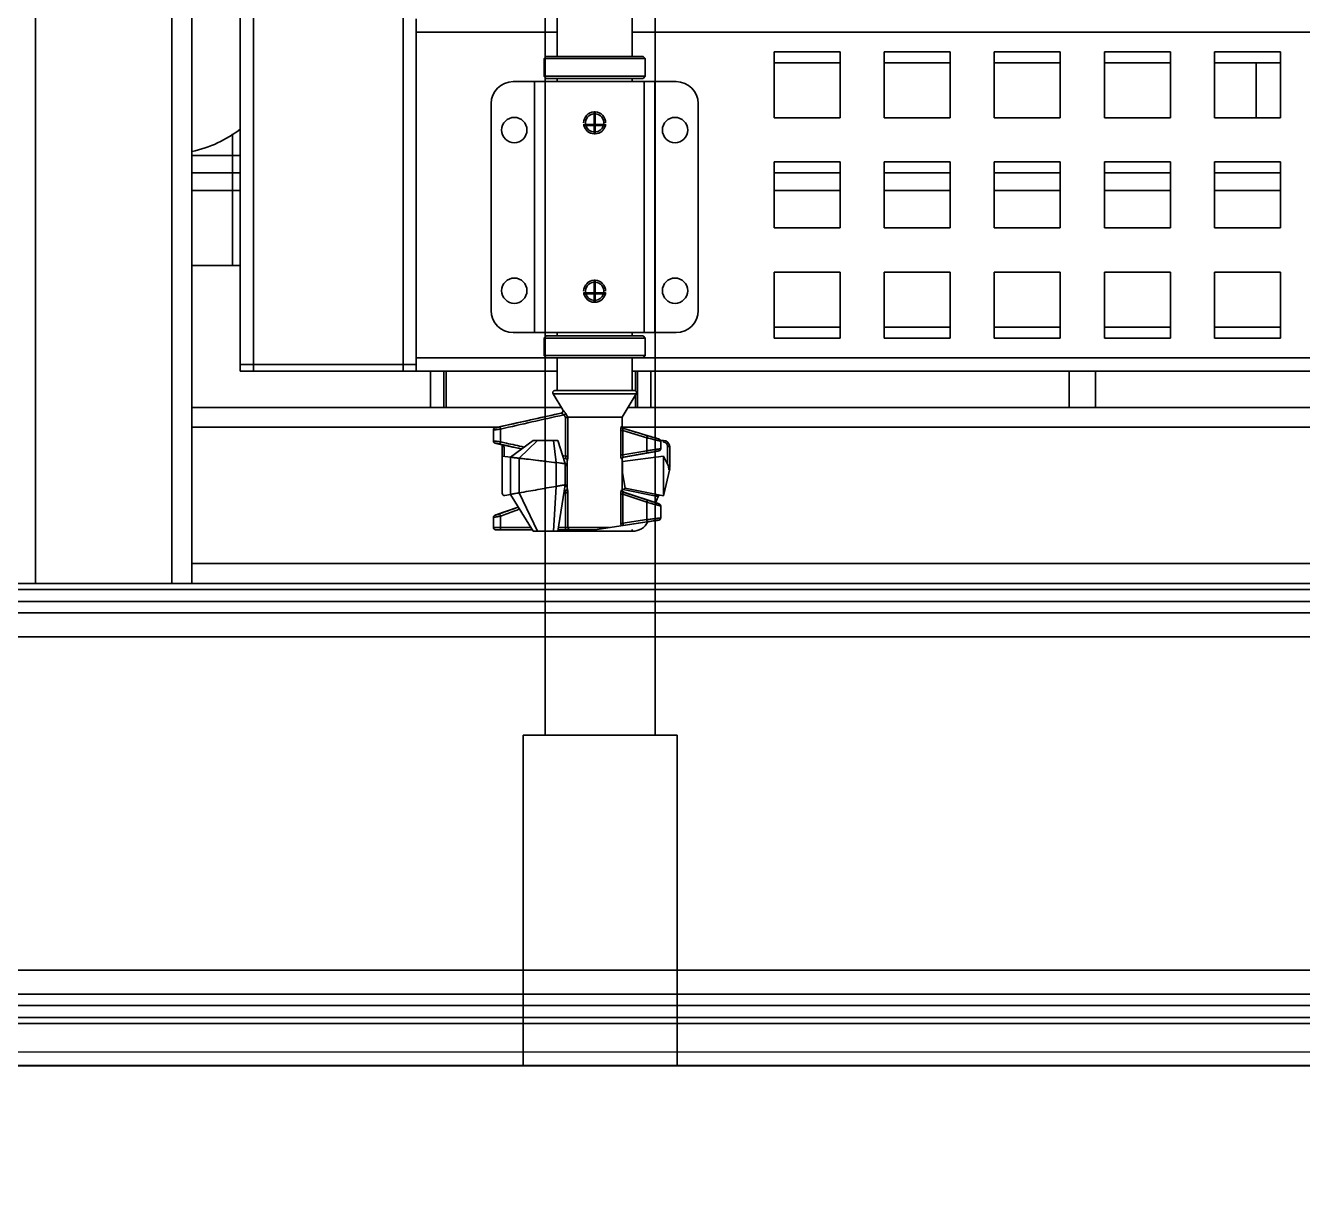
# Model space of a CAD drawing. Header units: millimetres. Extents: x 32496 to 166256, y 3504 to 23939.
# Drawn here: x 69479 to 70059, y 12027 to 12554 of the extents above; entities that cross this region are included whole.
import ezdxf

# ---------------------------------------------------------------- set-up
doc = ezdxf.new("R2010")
doc.units = ezdxf.units.MM
doc.layers.get('0').update_dxf_attribs({"lineweight": 35})
doc.layers.add('02___PRT_ALL_AXES', color=90, linetype='Continuous')

# ---------------------------------------------------------------- blocks, each defined once
blk = doc.blocks.new('DRGTJHYTHRTTR')
at = {"color": 7, "linetype": 'Continuous'}
for p, q in [((51794.04, -50735.69), (51794.04, -50335.69)), ((51844.04, -50735.69), (51844.04, -50335.69)), ((51784.04, -50885.69), (51784.04, -50735.69)), ((51784.04, -50735.69), (51854.04, -50735.69)), ((51854.04, -50885.69), (51854.04, -50735.69))]:
    blk.add_line(p, q, dxfattribs=at)
at = {"layer": '02___PRT_ALL_AXES', "color": 7, "linetype": 'Continuous'}
blk.add_line((60556.04, -50885.69), (45964.04, -50885.69), dxfattribs=at)
blk = doc.blocks.new('8-1250')
at = {"linetype": 'Continuous'}
for p, q in [((-3562.63, -32152.29), (-3562.63, -34671.29)), ((-3500.63, -32152.29), (-3500.63, -34671.29)), ((-3491.63, -32232.29), (-3491.63, -34591.29)), ((-3469.63, -32251.79), (-3469.63, -34571.79)), ((-3463.63, -34571.79), (-3463.63, -32251.79)), ((-3395.63, -32251.79), (-3395.63, -34571.79)), ((-3325.63, -33362.79), (-3325.63, -34431.79)), ((-3291.63, -33446.27), (-3291.63, -34431.79)), ((-3389.63, -34574.79), (-3389.63, -34414.79)), ((-3389.63, -34420.79), (-3325.63, -34420.79)), ((-3291.63, -34420.79), (-2665.63, -34420.79)), ((-3331.63, -34432.79), (-3330.63, -34431.79)), ((-3331.63, -34440.79), (-3331.63, -34432.79)), ((-3331.63, -34432.79), (-3285.63, -34432.79)), ((-3330.63, -34431.79), (-3286.63, -34431.79)), ((-3285.63, -34432.79), (-3286.63, -34431.79)), ((-3285.63, -34440.79), (-3285.63, -34432.79)), ((-3227.13, -34459.79), (-3227.13, -34429.79)), ((-3227.13, -34429.79), (-3197.13, -34429.79)), ((-3197.13, -34429.79), (-3197.13, -34459.79)), ((-3177.13, -34459.79), (-3177.13, -34429.79)), ((-3177.13, -34429.79), (-3147.13, -34429.79)), ((-3147.13, -34429.79), (-3147.13, -34459.79)), ((-3127.13, -34459.79), (-3127.13, -34429.79)), ((-3127.13, -34429.79), (-3097.13, -34429.79)), ((-3097.13, -34429.79), (-3097.13, -34459.79)), ((-3077.13, -34459.79), (-3077.13, -34429.79)), ((-3077.13, -34429.79), (-3047.13, -34429.79)), ((-3047.13, -34429.79), (-3047.13, -34459.79)), ((-3027.13, -34459.79), (-3027.13, -34429.79)), ((-3027.13, -34429.79), (-2997.13, -34429.79)), ((-2997.13, -34429.79), (-2997.13, -34459.79)), ((-3197.13, -34434.79), (-3227.13, -34434.79)), ((-3147.13, -34434.79), (-3177.13, -34434.79)), ((-3097.13, -34434.79), (-3127.13, -34434.79)), ((-3047.13, -34434.79), (-3077.13, -34434.79)), ((-2997.13, -34434.79), (-3027.13, -34434.79)), ((-3008.13, -34434.79), (-3008.13, -34459.79)), ((-3345.63, -34443.29), (-3271.63, -34443.29)), ((-3335.93, -34443.29), (-3335.93, -34557.29)), ((-3331.63, -34440.79), (-3330.63, -34441.79)), ((-3285.63, -34440.79), (-3331.63, -34440.79)), ((-3331.13, -34443.29), (-3331.13, -34557.29)), ((-3286.63, -34441.79), (-3330.63, -34441.79)), ((-3325.63, -34441.79), (-3325.63, -34443.29)), ((-3291.63, -34441.79), (-3291.63, -34443.29)), ((-3285.63, -34440.79), (-3286.63, -34441.79)), ((-3286.13, -34557.29), (-3286.13, -34443.29)), ((-3281.33, -34557.29), (-3281.33, -34443.29)), ((-3355.63, -34453.29), (-3355.63, -34547.29)), ((-3261.63, -34453.29), (-3261.63, -34547.29)), ((-3313.54, -34462.96), (-3313.54, -34462.71)), ((-3313.54, -34462.71), (-3308.88, -34462.71)), ((-3308.88, -34462.71), (-3308.88, -34457.05)), ((-3308.63, -34467.04), (-3308.63, -34457.04)), ((-3308.63, -34467.04), (-3308.63, -34457.04)), ((-3308.38, -34457.05), (-3308.38, -34462.71)), ((-3308.38, -34462.71), (-3303.71, -34462.71)), ((-3303.71, -34462.71), (-3303.71, -34462.96)), ((-3197.13, -34459.79), (-3227.13, -34459.79)), ((-3147.13, -34459.79), (-3177.13, -34459.79)), ((-3097.13, -34459.79), (-3127.13, -34459.79)), ((-3047.13, -34459.79), (-3077.13, -34459.79)), ((-2997.13, -34459.79), (-3027.13, -34459.79)), ((-3473.13, -34467), (-3473.13, -34526.79)), ((-3313.49, -34463.21), (-3308.88, -34463.21)), ((-3308.88, -34467.03), (-3308.88, -34463.21)), ((-3308.38, -34463.21), (-3308.38, -34467.03)), ((-3308.38, -34463.21), (-3303.77, -34463.21)), ((-3469.63, -34476.79), (-3491.63, -34476.79)), ((-3227.13, -34509.79), (-3227.13, -34479.79)), ((-3227.13, -34479.79), (-3197.13, -34479.79)), ((-3197.13, -34479.79), (-3197.13, -34509.79)), ((-3177.13, -34509.79), (-3177.13, -34479.79)), ((-3177.13, -34479.79), (-3147.13, -34479.79)), ((-3147.13, -34479.79), (-3147.13, -34509.79)), ((-3127.13, -34509.79), (-3127.13, -34479.79)), ((-3127.13, -34479.79), (-3097.13, -34479.79)), ((-3097.13, -34479.79), (-3097.13, -34509.79)), ((-3077.13, -34509.79), (-3077.13, -34479.79)), ((-3077.13, -34479.79), (-3047.13, -34479.79)), ((-3047.13, -34479.79), (-3047.13, -34509.79)), ((-3027.13, -34509.79), (-3027.13, -34479.79)), ((-3027.13, -34479.79), (-2997.13, -34479.79)), ((-2997.13, -34479.79), (-2997.13, -34509.79)), ((-3469.63, -34484.79), (-3491.63, -34484.79)), ((-3197.13, -34484.79), (-3227.13, -34484.79)), ((-3147.13, -34484.79), (-3177.13, -34484.79)), ((-3097.13, -34484.79), (-3127.13, -34484.79)), ((-3047.13, -34484.79), (-3077.13, -34484.79)), ((-2997.13, -34484.79), (-3027.13, -34484.79)), ((-3469.63, -34492.79), (-3491.63, -34492.79)), ((-3197.13, -34492.79), (-3227.13, -34492.79)), ((-3147.13, -34492.79), (-3177.13, -34492.79)), ((-3097.13, -34492.79), (-3127.13, -34492.79)), ((-3047.13, -34492.79), (-3077.13, -34492.79)), ((-2997.13, -34492.79), (-3027.13, -34492.79)), ((-3197.13, -34509.79), (-3227.13, -34509.79)), ((-3147.13, -34509.79), (-3177.13, -34509.79)), ((-3097.13, -34509.79), (-3127.13, -34509.79)), ((-3047.13, -34509.79), (-3077.13, -34509.79)), ((-2997.13, -34509.79), (-3027.13, -34509.79)), ((-3469.63, -34526.79), (-3491.63, -34526.79)), ((-3227.13, -34559.79), (-3227.13, -34529.79)), ((-3227.13, -34529.79), (-3197.13, -34529.79)), ((-3197.13, -34529.79), (-3197.13, -34559.79)), ((-3177.13, -34559.79), (-3177.13, -34529.79)), ((-3177.13, -34529.79), (-3147.13, -34529.79)), ((-3147.13, -34529.79), (-3147.13, -34559.79)), ((-3127.13, -34559.79), (-3127.13, -34529.79)), ((-3127.13, -34529.79), (-3097.13, -34529.79)), ((-3097.13, -34529.79), (-3097.13, -34559.79)), ((-3077.13, -34559.79), (-3077.13, -34529.79)), ((-3077.13, -34529.79), (-3047.13, -34529.79)), ((-3047.13, -34529.79), (-3047.13, -34559.79)), ((-3027.13, -34559.79), (-3027.13, -34529.79)), ((-3027.13, -34529.79), (-2997.13, -34529.79)), ((-2997.13, -34529.79), (-2997.13, -34559.79)), ((-3308.88, -34539.21), (-3308.88, -34533.55)), ((-3308.63, -34543.54), (-3308.63, -34533.54)), ((-3308.63, -34543.54), (-3308.63, -34533.54)), ((-3308.38, -34533.55), (-3308.38, -34539.21)), ((-3313.54, -34539.46), (-3313.54, -34539.21)), ((-3313.54, -34539.21), (-3308.88, -34539.21)), ((-3313.49, -34539.71), (-3308.88, -34539.71)), ((-3308.88, -34543.53), (-3308.88, -34539.71)), ((-3308.38, -34539.21), (-3303.71, -34539.21)), ((-3308.38, -34539.71), (-3308.38, -34543.53)), ((-3308.38, -34539.71), (-3303.77, -34539.71)), ((-3303.71, -34539.21), (-3303.71, -34539.46)), ((-3227.13, -34554.79), (-3197.13, -34554.79)), ((-3177.13, -34554.79), (-3147.13, -34554.79)), ((-3127.13, -34554.79), (-3097.13, -34554.79)), ((-3077.13, -34554.79), (-3047.13, -34554.79)), ((-3027.13, -34554.79), (-2997.13, -34554.79)), ((-3271.63, -34557.29), (-3345.63, -34557.29)), ((-3331.63, -34559.79), (-3330.63, -34558.79)), ((-3331.63, -34567.79), (-3331.63, -34559.79)), ((-3331.63, -34559.79), (-3285.63, -34559.79)), ((-3330.63, -34558.79), (-3286.63, -34558.79)), ((-3325.63, -34557.29), (-3325.63, -34558.79)), ((-3291.63, -34557.29), (-3291.63, -34558.79)), ((-3285.63, -34559.79), (-3286.63, -34558.79)), ((-3285.63, -34567.79), (-3285.63, -34559.79)), ((-3197.13, -34559.79), (-3227.13, -34559.79)), ((-3147.13, -34559.79), (-3177.13, -34559.79)), ((-3097.13, -34559.79), (-3127.13, -34559.79)), ((-3047.13, -34559.79), (-3077.13, -34559.79)), ((-2997.13, -34559.79), (-3027.13, -34559.79)), ((-3469.63, -34571.79), (-3469.63, -34574.79)), ((-3469.63, -34571.79), (-3389.63, -34571.79)), ((-3469.63, -34571.79), (-3389.63, -34571.79)), ((-3463.63, -34574.79), (-3463.63, -34571.79)), ((-3395.63, -34571.79), (-3395.63, -34574.79)), ((-3330.63, -34568.79), (-3389.63, -34568.79)), ((-3331.63, -34567.79), (-3330.63, -34568.79)), ((-3285.63, -34567.79), (-3331.63, -34567.79)), ((-3286.63, -34568.79), (-3330.63, -34568.79)), ((-3325.63, -34568.79), (-3325.63, -34583.69)), ((-3291.63, -34568.79), (-3291.63, -34583.69)), ((-3285.63, -34567.79), (-3286.63, -34568.79)), ((-2665.63, -34568.79), (-3286.63, -34568.79)), ((-3469.63, -34574.79), (-3389.63, -34574.79)), ((-3389.63, -34574.79), (-3325.63, -34574.79)), ((-3383.13, -34574.79), (-3383.13, -34591.29)), ((-3377.13, -34591.29), (-3377.13, -34574.79)), ((-3376.13, -34591.29), (-3376.13, -34574.79)), ((-3291.63, -34574.79), (-2665.63, -34574.79)), ((-3290.13, -34583.69), (-3290.13, -34574.79)), ((-3289.13, -34574.79), (-3289.13, -34591.29)), ((-3283.13, -34591.29), (-3283.13, -34574.79)), ((-3093.13, -34574.79), (-3093.13, -34591.29)), ((-3081.13, -34591.29), (-3081.13, -34574.79)), ((-3290.56, -34583.69), (-3326.69, -34583.69)), ((-3327.55, -34585.21), (-3323.15, -34592.39)), ((-3327.55, -34585.21), (-3289.71, -34585.21)), ((-3289.71, -34585.21), (-3296.13, -34595.69)), ((-3290.13, -34591.29), (-3290.13, -34585.89)), ((-3491.63, -34671.29), (-3491.63, -34591.29)), ((-3323.82, -34591.29), (-3491.63, -34591.29)), ((-3348.55, -34599.36), (-3323.78, -34593.89)), ((-3323.78, -34593.89), (-3323.75, -34593.89)), ((-3323.11, -34592.39), (-3323.15, -34592.39)), ((-3321.8, -34613.51), (-3321.8, -34595.97)), ((-3320.81, -34595.69), (-3320.81, -34613.51)), ((-3320.81, -34595.69), (-3296.13, -34595.69)), ((-3296.13, -34599.87), (-3296.13, -34595.69)), ((-2569.13, -34591.29), (-3293.43, -34591.29)), ((-3352.64, -34600.29), (-3491.63, -34600.29)), ((-3354.63, -34601.56), (-3354.63, -34606.59)), ((-3353.41, -34600.47), (-3353.31, -34600.44)), ((-3350.82, -34599.87), (-3353.31, -34600.44)), ((-3353.31, -34600.44), (-3353.3, -34600.44)), ((-3348.55, -34599.36), (-3353.3, -34600.44)), ((-3351.33, -34606.98), (-3351.33, -34601.16)), ((-3348.54, -34599.36), (-3350.82, -34599.87)), ((-3296.81, -34612.93), (-3296.81, -34601.84)), ((-3296.81, -34601.84), (-3295.81, -34601.84)), ((-3296.13, -34599.87), (-3296.34, -34599.87)), ((-2569.13, -34600.29), (-3296.02, -34600.29)), ((-3295.81, -34612.93), (-3295.81, -34601.84)), ((-3284.96, -34605.13), (-3295.81, -34601.84)), ((-3295.65, -34600.83), (-3295.42, -34600.83)), ((-3279.75, -34605.6), (-3295.42, -34600.83)), ((-3353.29, -34607.71), (-3353.31, -34607.71)), ((-3350.89, -34608.25), (-3353.31, -34607.71)), ((-3353.29, -34607.71), (-3348.54, -34608.77)), ((-3346.93, -34613.94), (-3336.56, -34606.29)), ((-3334.56, -34606.29), (-3342.96, -34614.41)), ((-3336.56, -34606.29), (-3325.37, -34606.29)), ((-3327.37, -34606.29), (-3326.06, -34616.41)), ((-3325.37, -34606.29), (-3322.06, -34616.88)), ((-3325.37, -34606.29), (-3322.06, -34616.88)), ((-3284.96, -34605.13), (-3284.96, -34611.01)), ((-3284.63, -34605.22), (-3284.96, -34605.13)), ((-3279.75, -34605.6), (-3279.75, -34605.6)), ((-3277.4, -34606.29), (-3278.72, -34606.29)), ((-3278.63, -34606.7), (-3278.63, -34610.09)), ((-3350.89, -34608.25), (-3348.54, -34608.77)), ((-3350.71, -34616.22), (-3350.71, -34609.29)), ((-3350.63, -34613.5), (-3350.63, -34630.31)), ((-3346.93, -34613.94), (-3350.63, -34613.5)), ((-3349.71, -34613.61), (-3349.71, -34609.07)), ((-3348.54, -34608.77), (-3341.87, -34610.21)), ((-3323.21, -34613.2), (-3321.8, -34613.51)), ((-3320.81, -34613.51), (-3321.8, -34613.51)), ((-3295.81, -34612.93), (-3296.81, -34612.93)), ((-3277.34, -34613.5), (-3295.97, -34615.87)), ((-3295.81, -34612.93), (-3284.96, -34611.01)), ((-3284.73, -34611.99), (-3295.53, -34613.9)), ((-3279.84, -34611.16), (-3295.3, -34613.9)), ((-3284.96, -34611.01), (-3284.63, -34610.96)), ((-3279.84, -34611.16), (-3279.74, -34611.14)), ((-3278.63, -34610.09), (-3278.63, -34610.09)), ((-3274.43, -34619.2), (-3277.34, -34613.5)), ((-3277.34, -34631.5), (-3277.34, -34613.5)), ((-3275.51, -34609.07), (-3275.51, -34617.09)), ((-3274.51, -34609.29), (-3274.51, -34618.33)), ((-3350.63, -34616.44), (-3350.71, -34616.22)), ((-3346.93, -34613.94), (-3346.93, -34630.85)), ((-3342.96, -34630.16), (-3342.96, -34614.41)), ((-3326.06, -34616.41), (-3326.06, -34627.2)), ((-3322.06, -34616.88), (-3326.06, -34616.41)), ((-3325.05, -34616.53), (-3326.06, -34616.41)), ((-3322.86, -34614.31), (-3321.92, -34614.52)), ((-3321.88, -34614.52), (-3322.86, -34614.31)), ((-3322.06, -34626.49), (-3322.06, -34616.88)), ((-3321.13, -34616.99), (-3322.06, -34616.88)), ((-3321.88, -34614.52), (-3321.92, -34614.52)), ((-3321.13, -34628.18), (-3321.13, -34615.5)), ((-3321.13, -34615.5), (-3321.09, -34615.5)), ((-3296.34, -34614.89), (-3296.13, -34614.89)), ((-3296.13, -34628.83), (-3296.13, -34614.89)), ((-3296, -34615.88), (-3296.13, -34615.89)), ((-3295.95, -34621.12), (-3295.97, -34615.87)), ((-3295.3, -34613.9), (-3295.53, -34613.9)), ((-3277.34, -34631.5), (-3274.43, -34619.2)), ((-3274.99, -34619.72), (-3275.03, -34618.02)), ((-3274.99, -34619.72), (-3274.58, -34618.7)), ((-3294.77, -34628.05), (-3295.95, -34621.12)), ((-3349.46, -34631.3), (-3346.93, -34630.85)), ((-3336.58, -34647.56), (-3346.93, -34630.85)), ((-3342.96, -34630.16), (-3334.56, -34647.59)), ((-3326.06, -34627.2), (-3327.37, -34647.59)), ((-3322.06, -34626.49), (-3325.37, -34647.59)), ((-3322.06, -34626.5), (-3325.37, -34647.59)), ((-3321.8, -34630.2), (-3322.69, -34630.51)), ((-3322.51, -34629.37), (-3321.8, -34629.12)), ((-3322.51, -34629.38), (-3321.76, -34629.12)), ((-3321.13, -34627.08), (-3322.18, -34627.26)), ((-3322.03, -34626.49), (-3322.06, -34626.49)), ((-3321.8, -34629.12), (-3321.76, -34629.12)), ((-3321.8, -34645.89), (-3321.8, -34630.2)), ((-3321.8, -34630.2), (-3320.81, -34630.2)), ((-3321.09, -34628.18), (-3321.13, -34628.18)), ((-3320.81, -34630.2), (-3320.81, -34645.89)), ((-3296.81, -34644.16), (-3296.81, -34630.8)), ((-3296.81, -34630.8), (-3295.81, -34630.8)), ((-3296.13, -34628.83), (-3296.34, -34628.83)), ((-3295.81, -34643.92), (-3295.81, -34630.8)), ((-3284.96, -34634.42), (-3295.81, -34630.8)), ((-3295.67, -34629.78), (-3295.45, -34629.78)), ((-3280.69, -34631.59), (-3295.64, -34628.63)), ((-3279.73, -34635.04), (-3295.45, -34629.78)), ((-3277.34, -34631.5), (-3294.79, -34628.04)), ((-3348.66, -34638.43), (-3343.37, -34636.6)), ((-3343.39, -34636.61), (-3343.41, -34636.53)), ((-3284.96, -34634.42), (-3284.96, -34642.3)), ((-3284.63, -34634.51), (-3284.96, -34634.42)), ((-3279.83, -34631.84), (-3280.94, -34634.63)), ((-3279.73, -34635.04), (-3279.72, -34635.04)), ((-3278.63, -34636.15), (-3278.63, -34641.53)), ((-3354.63, -34641.3), (-3354.63, -34645.89)), ((-3353.53, -34640.17), (-3353.43, -34640.13)), ((-3350.56, -34639.1), (-3353.43, -34640.13)), ((-3353.43, -34640.13), (-3353.41, -34640.13)), ((-3348.66, -34638.43), (-3353.41, -34640.13)), ((-3351.33, -34645.89), (-3351.33, -34640.67)), ((-3348.66, -34638.43), (-3350.56, -34639.1)), ((-3308.55, -34646.88), (-3279.86, -34642.59)), ((-3295.81, -34643.92), (-3284.96, -34642.3)), ((-3284.96, -34642.3), (-3284.63, -34642.26)), ((-3279.86, -34642.59), (-3279.83, -34642.58)), ((-3279.83, -34642.58), (-3279.72, -34642.57)), ((-3337.62, -34645.89), (-3354.63, -34645.89)), ((-3337, -34646.89), (-3353.63, -34646.89)), ((-3336.56, -34647.59), (-3336.58, -34647.56)), ((-3336.56, -34647.59), (-3325.37, -34647.59)), ((-3325.37, -34647.59), (-3291.53, -34647.59)), ((-3325.26, -34646.89), (-3308.7, -34646.89)), ((-3301.94, -34645.89), (-3325.1, -34645.89)), ((-3296.39, -34645.02), (-3296.13, -34645.02)), ((-3284.76, -34643.29), (-3295.61, -34644.91)), ((-3291.53, -34646.86), (-3291.53, -34647.59)), ((-2569.13, -34662.29), (-3491.63, -34662.29)), ((-2486.13, -34671.29), (-3574.63, -34671.29)), ((3761.37, -34674.01), (-7907.13, -34674.01)), ((3761.37, -34679.48), (-7907.13, -34679.48)), ((3115.87, -34684.6), (-7857.13, -34684.6)), ((3115.87, -34695.54), (-7857.13, -34695.54)), ((4052.87, -34847.03), (-7783.13, -34847.03)), ((4052.87, -34857.98), (-7783.13, -34857.98)), ((4052.87, -34863.1), (-7783.13, -34863.1)), ((4052.87, -34868.57), (-7783.13, -34868.57)), ((4052.87, -34871.29), (-7783.13, -34871.29))]:
    blk.add_line(p, q, dxfattribs=at)
for points in [[(-3353.41, -34600.47), (-3353.59, -34600.51), (-3353.72, -34600.54), (-3353.82, -34600.57), (-3353.91, -34600.6), (-3354.01, -34600.64), (-3354.15, -34600.71), (-3354.29, -34600.81), (-3354.41, -34600.94), (-3354.52, -34601.11), (-3354.6, -34601.31), (-3354.63, -34601.53), (-3354.63, -34601.56)], [(-3354.63, -34606.59), (-3354.63, -34606.63), (-3354.59, -34606.85), (-3354.52, -34607.05), (-3354.41, -34607.22), (-3354.28, -34607.35), (-3354.14, -34607.45), (-3354.01, -34607.52), (-3353.9, -34607.56), (-3353.81, -34607.59), (-3353.72, -34607.61), (-3353.59, -34607.64), (-3353.41, -34607.68), (-3353.31, -34607.71)], [(-3278.63, -34606.7), (-3278.63, -34606.61), (-3278.7, -34606.33), (-3278.83, -34606.1), (-3278.99, -34605.93), (-3279.13, -34605.83), (-3279.24, -34605.78), (-3279.31, -34605.74), (-3279.39, -34605.72), (-3279.46, -34605.69), (-3279.55, -34605.66), (-3279.65, -34605.63), (-3279.75, -34605.6)], [(-3279.74, -34611.14), (-3279.64, -34611.12), (-3279.56, -34611.11), (-3279.49, -34611.09), (-3279.43, -34611.08), (-3279.37, -34611.06), (-3279.27, -34611.03), (-3279.12, -34610.96), (-3278.95, -34610.83), (-3278.8, -34610.65), (-3278.68, -34610.42), (-3278.63, -34610.16), (-3278.63, -34610.09)], [(-3322.06, -34616.88), (-3322.2, -34616.86), (-3322.62, -34616.81), (-3323.25, -34616.74), (-3324.08, -34616.64)], [(-3278.63, -34636.15), (-3278.63, -34636.04), (-3278.71, -34635.76), (-3278.85, -34635.52), (-3279.01, -34635.36), (-3279.14, -34635.27), (-3279.24, -34635.22), (-3279.32, -34635.19), (-3279.39, -34635.15), (-3279.48, -34635.12), (-3279.58, -34635.09), (-3279.69, -34635.05), (-3279.72, -34635.04)], [(-3353.53, -34640.17), (-3353.71, -34640.24), (-3353.85, -34640.3), (-3353.96, -34640.34), (-3354.06, -34640.39), (-3354.18, -34640.46), (-3354.34, -34640.59), (-3354.48, -34640.77), (-3354.58, -34640.99), (-3354.63, -34641.24), (-3354.63, -34641.3)], [(-3279.72, -34642.57), (-3279.64, -34642.56), (-3279.57, -34642.54), (-3279.51, -34642.53), (-3279.45, -34642.52), (-3279.38, -34642.5), (-3279.28, -34642.47), (-3279.12, -34642.39), (-3278.94, -34642.26), (-3278.79, -34642.08), (-3278.68, -34641.86), (-3278.63, -34641.6), (-3278.63, -34641.53)]]:
    blk.add_lwpolyline(points, dxfattribs=at)
for centre in [(-3345.13, -34465.29), (-3272.13, -34465.29), (-3345.13, -34538.29), (-3272.13, -34538.29)]:
    blk.add_circle(centre, 5.75, dxfattribs=at)
for centre, radius, start, end in [((-3345.63, -34453.29), 10, 90, 180), ((-3271.63, -34453.29), 10, 0, 90), ((-3308.63, -34462.04), 5, 92.86653, 180), ((-3308.63, -34462.04), 5, 187.07975, 190.61964), ((-3308.63, -34462.04), 4.13, 93.46705, 189.34743), ((-3308.63, -34462.04), 4, 189.66346, 197.0293), ((-3308.63, -34462.04), 5, 87.15019, 92.84025), ((-3308.63, -34462.04), 4, 90, 93.58433), ((-3308.63, -34462.04), 4, 86.41459, 90), ((-3308.63, -34462.04), 5, 0, 87.13402), ((-3308.63, -34462.04), 4.13, 350.65257, 86.53295), ((-3308.63, -34462.04), 4, 342.9707, 350.33654), ((-3308.63, -34462.04), 5, 349.38034, 352.92022), ((-3503.13, -34421.29), 55, 282.20386, 307.72185), ((-3308.63, -34462.04), 5, 190.58867, 193.53148), ((-3308.63, -34462.04), 5, 193.54968, 267.13346), ((-3308.63, -34462.04), 4.13, 196.46138, 266.53295), ((-3308.63, -34462.04), 4, 266.41512, 270), ((-3308.63, -34462.04), 5, 267.1285, 272.85216), ((-3308.63, -34462.04), 4, 270, 273.58332), ((-3308.63, -34462.04), 5, 272.86598, 346.45029), ((-3308.63, -34462.04), 4.13, 273.46705, 343.53858), ((-3308.63, -34462.04), 5, 346.46311, 349.40642), ((-3308.63, -34538.54), 5, 92.86653, 180), ((-3308.63, -34538.54), 4.13, 93.46705, 189.34743), ((-3308.63, -34538.54), 5, 87.15019, 92.84025), ((-3308.63, -34538.54), 4, 90, 93.58487), ((-3308.63, -34538.54), 4, 86.41459, 90), ((-3308.63, -34538.54), 5, 0, 87.13402), ((-3308.63, -34538.54), 4.13, 350.65257, 86.53295), ((-3308.63, -34538.54), 5, 187.07975, 190.61964), ((-3308.63, -34538.54), 5, 190.58867, 193.53148), ((-3308.63, -34538.54), 5, 193.54968, 267.13346), ((-3308.63, -34538.54), 4.13, 196.46138, 266.53295), ((-3308.63, -34538.54), 4, 189.66346, 197.0293), ((-3308.63, -34538.54), 4, 266.41512, 270), ((-3308.63, -34538.54), 5, 267.1285, 272.85216), ((-3308.63, -34538.54), 4, 270, 273.58332), ((-3308.63, -34538.54), 5, 272.86598, 346.45029), ((-3308.63, -34538.54), 4.13, 273.46705, 343.53858), ((-3308.63, -34538.54), 4, 342.9707, 350.33654), ((-3308.63, -34538.54), 5, 346.46312, 349.40651), ((-3308.63, -34538.54), 5, 349.38034, 352.92022), ((-3345.63, -34547.29), 10, 180, 270), ((-3271.63, -34547.29), 10, 270, 0), ((-3326.69, -34584.69), 1, 90, 211.48747), ((-3290.56, -34584.69), 1, 328.51253, 90), ((-3324, -34592.92), 1, 282.45717, 31.48747), ((-2669.37, -34182.56), 772.38, 212.24606, 212.3601), ((-2578.54, -34131.37), 875.53, 211.90907, 212.02792), ((-3295.13, -34599.87), 1, 180, 253.07071), ((-3277.51, -34609.29), 3, 0.00342, 87.85786), ((-3347.71, -34609.29), 3, 161.22225, 180.00342), ((-3322.13, -34615.5), 1, 0, 77.81137), ((-3295.13, -34614.89), 1, 100.07071, 180), ((-3275.51, -34618.33), 1, 338.23872, 0.00346), ((-3349.63, -34630.31), 1, 180, 279.9421), ((-3322.13, -34628.18), 1, 289.11973, 0), ((-3295.13, -34628.83), 1, 180, 251.5), ((-5147.8, -40202.23), 5872.19, 71.50059, 71.614589), ((-3278.9, -34632.21), 1, 86.25893, 158.23836), ((-3353.63, -34645.89), 1, 180, 270), ((-3333.81, -34639.59), 8, 245.96179, 246.82213), ((-3308.7, -34645.89), 1, 270, 278.5), ((-3303.45, -34592.9), 52.6, 277.71457, 277.9905), ((-3301.73, -34623.95), 20.83, 286.38596, 286.53636), ((-3291.53, -34639.59), 8, 270.00342, 332.36769)]:
    blk.add_arc(centre, radius, start, end, dxfattribs=at)
for points, knots in [([(-3322.62, -34594.67), (-3327.46, -34595.75), (-3337.04, -34597.9), (-3346.6, -34600.07), (-3351.33, -34601.17)], [0, 0, 0, 0, 0.505729, 1, 1, 1, 1]), ([(-3348.54, -34599.43), (-3344.45, -34598.5), (-3336.19, -34596.65), (-3327.92, -34594.81), (-3323.75, -34593.89)], [0, 0, 0, 0, 0.495116, 1, 1, 1, 1]), ([(-3322.96, -34592.92), (-3322.96, -34593.03), (-3323.01, -34593.27), (-3323.19, -34593.58), (-3323.45, -34593.79), (-3323.65, -34593.87), (-3323.75, -34593.89)], [0, 0, 0, 0, 0.261674, 0.525393, 0.775295, 1, 1, 1, 1]), ([(-3322.62, -34594.67), (-3322.74, -34594.57), (-3322.92, -34594.42), (-3323.16, -34594.24), (-3323.33, -34594.12), (-3323.48, -34594.03), (-3323.59, -34593.96), (-3323.66, -34593.93), (-3323.7, -34593.91), (-3323.73, -34593.9), (-3323.74, -34593.89), (-3323.75, -34593.89)], [0, 0, 0, 0, 0.344207, 0.507801, 0.658616, 0.78891, 0.893666, 0.933953, 0.965277, 0.987348, 1, 1, 1, 1]), ([(-3323.11, -34592.39), (-3323.1, -34592.39), (-3323.09, -34592.41), (-3323.05, -34592.43), (-3323.01, -34592.48), (-3322.95, -34592.54), (-3322.88, -34592.61), (-3322.77, -34592.74), (-3322.62, -34592.93), (-3322.42, -34593.19), (-3322.2, -34593.49), (-3321.98, -34593.81), (-3321.84, -34594.03), (-3321.77, -34594.15)], [0, 0, 0, 0, 0.010036, 0.029396, 0.058071, 0.095826, 0.142229, 0.196176, 0.323596, 0.473805, 0.639783, 0.817141, 1, 1, 1, 1]), ([(-3323.11, -34592.39), (-3323.09, -34592.43), (-3323, -34592.59), (-3322.96, -34592.78), (-3322.96, -34592.92)], [0, 0, 0, 0, 0.232143, 1, 1, 1, 1]), ([(-3322.62, -34594.67), (-3322.44, -34594.56), (-3322.19, -34594.4), (-3321.9, -34594.23), (-3321.8, -34594.17), (-3321.77, -34594.15)], [0, 0, 0, 0, 0.650431, 0.877879, 1, 1, 1, 1]), ([(-3321.8, -34595.97), (-3321.69, -34595.94), (-3321.36, -34595.85), (-3321.03, -34595.75), (-3320.81, -34595.69)], [0, 0, 0, 0, 0.33359, 1, 1, 1, 1]), ([(-3320.81, -34595.69), (-3320.81, -34595.69), (-3320.81, -34595.69), (-3320.81, -34595.69), (-3320.81, -34595.69)], [0, 0, 0, 0, 0.496886, 1, 1, 1, 1]), ([(-3352.13, -34601.27), (-3352.29, -34601.29), (-3352.6, -34601.33), (-3353.06, -34601.39), (-3353.49, -34601.44), (-3353.81, -34601.48), (-3354.05, -34601.51), (-3354.19, -34601.52), (-3354.32, -34601.54), (-3354.43, -34601.55), (-3354.51, -34601.56), (-3354.57, -34601.56), (-3354.6, -34601.56), (-3354.61, -34601.56), (-3354.62, -34601.56), (-3354.63, -34601.56), (-3354.63, -34601.56)], [0, 0, 0, 0, 0.193425, 0.378978, 0.551723, 0.703439, 0.770093, 0.828992, 0.879924, 0.922635, 0.956206, 0.98034, 0.988878, 0.994994, 0.99867, 1, 1, 1, 1]), ([(-3353.61, -34600.52), (-3353.64, -34600.53), (-3353.69, -34600.54), (-3353.76, -34600.55), (-3353.79, -34600.56), (-3353.81, -34600.57), (-3353.83, -34600.58), (-3353.84, -34600.58), (-3353.84, -34600.58), (-3353.84, -34600.59), (-3353.84, -34600.59), (-3353.84, -34600.59), (-3353.83, -34600.59), (-3353.81, -34600.58), (-3353.78, -34600.58), (-3353.73, -34600.57), (-3353.64, -34600.56), (-3353.57, -34600.55), (-3353.53, -34600.54)], [0, 0, 0, 0, 0.196732, 0.273735, 0.335828, 0.382571, 0.413781, 0.423565, 0.429552, 0.432293, 0.435653, 0.442552, 0.453321, 0.486584, 0.535387, 0.599506, 0.772176, 1, 1, 1, 1]), ([(-3353.3, -34600.44), (-3353.33, -34600.45), (-3353.43, -34600.47), (-3353.53, -34600.5), (-3353.61, -34600.52)], [0, 0, 0, 0, 0.280968, 1, 1, 1, 1]), ([(-3353.53, -34600.54), (-3353.5, -34600.53), (-3353.39, -34600.51), (-3353.28, -34600.49), (-3353.19, -34600.47)], [0, 0, 0, 0, 0.222408, 1, 1, 1, 1]), ([(-3353.19, -34600.47), (-3353.09, -34600.45), (-3352.64, -34600.36), (-3352.2, -34600.27), (-3351.86, -34600.19)], [0, 0, 0, 0, 0.231241, 1, 1, 1, 1]), ([(-3351.33, -34601.16), (-3351.39, -34601.17), (-3351.66, -34601.21), (-3351.93, -34601.25), (-3352.13, -34601.27)], [0, 0, 0, 0, 0.246392, 1, 1, 1, 1]), ([(-3351.86, -34600.19), (-3351.58, -34600.12), (-3350.48, -34599.87), (-3349.37, -34599.62), (-3348.54, -34599.43)], [0, 0, 0, 0, 0.249469, 1, 1, 1, 1]), ([(-3351.86, -34600.19), (-3351.81, -34600.18), (-3351.73, -34600.24), (-3351.64, -34600.34), (-3351.53, -34600.52), (-3351.42, -34600.8), (-3351.35, -34601.04), (-3351.33, -34601.16)], [0, 0, 0, 0, 0.125002, 0.226611, 0.355508, 0.67167, 1, 1, 1, 1]), ([(-3345.12, -34598.62), (-3345.41, -34598.68), (-3346.55, -34598.92), (-3347.69, -34599.17), (-3348.54, -34599.36)], [0, 0, 0, 0, 0.254214, 1, 1, 1, 1]), ([(-3296.81, -34601.84), (-3296.81, -34601.59), (-3296.78, -34601.12), (-3296.68, -34600.51), (-3296.55, -34600.11), (-3296.43, -34599.92), (-3296.37, -34599.87), (-3296.34, -34599.87)], [0, 0, 0, 0, 0.36478, 0.67883, 0.896618, 0.961503, 1, 1, 1, 1]), ([(-3295.65, -34600.83), (-3295.84, -34600.77), (-3296.21, -34600.51), (-3296.34, -34600.08), (-3296.34, -34599.87)], [0, 0, 0, 0, 0.497546, 1, 1, 1, 1]), ([(-3295.65, -34600.83), (-3295.67, -34600.83), (-3295.71, -34600.84), (-3295.77, -34600.9), (-3295.82, -34600.99), (-3295.85, -34601.11), (-3295.87, -34601.27), (-3295.87, -34601.52), (-3295.84, -34601.71), (-3295.81, -34601.84)], [0, 0, 0, 0, 0.05395, 0.122041, 0.212809, 0.329306, 0.469619, 0.630912, 1, 1, 1, 1]), ([(-3354.63, -34606.59), (-3354.63, -34606.59), (-3354.62, -34606.59), (-3354.61, -34606.59), (-3354.6, -34606.59), (-3354.57, -34606.59), (-3354.51, -34606.6), (-3354.43, -34606.61), (-3354.32, -34606.62), (-3354.19, -34606.63), (-3354.04, -34606.65), (-3353.81, -34606.67), (-3353.49, -34606.71), (-3353.06, -34606.76), (-3352.6, -34606.82), (-3352.29, -34606.86), (-3352.12, -34606.88)], [0, 0, 0, 0, 0.001316, 0.004982, 0.01109, 0.019628, 0.043806, 0.07725, 0.119952, 0.17124, 0.230094, 0.296331, 0.448683, 0.620756, 0.806986, 1, 1, 1, 1]), ([(-3353.53, -34607.62), (-3353.57, -34607.61), (-3353.63, -34607.6), (-3353.7, -34607.59), (-3353.74, -34607.58), (-3353.78, -34607.57), (-3353.81, -34607.57), (-3353.82, -34607.57), (-3353.83, -34607.57), (-3353.84, -34607.57), (-3353.84, -34607.57), (-3353.83, -34607.58), (-3353.82, -34607.58), (-3353.81, -34607.58), (-3353.78, -34607.59), (-3353.75, -34607.6), (-3353.69, -34607.62), (-3353.64, -34607.63), (-3353.6, -34607.64)], [0, 0, 0, 0, 0.226445, 0.319214, 0.397514, 0.460779, 0.508701, 0.541069, 0.557818, 0.560836, 0.563834, 0.570242, 0.580479, 0.612641, 0.660383, 0.723515, 0.801544, 1, 1, 1, 1]), ([(-3353.6, -34607.64), (-3353.58, -34607.64), (-3353.48, -34607.67), (-3353.38, -34607.69), (-3353.29, -34607.71)], [0, 0, 0, 0, 0.217132, 1, 1, 1, 1]), ([(-3353.19, -34607.68), (-3353.23, -34607.67), (-3353.34, -34607.65), (-3353.45, -34607.63), (-3353.53, -34607.62)], [0, 0, 0, 0, 0.276745, 1, 1, 1, 1]), ([(-3351.86, -34607.96), (-3351.97, -34607.93), (-3352.41, -34607.84), (-3352.86, -34607.74), (-3353.19, -34607.68)], [0, 0, 0, 0, 0.255482, 1, 1, 1, 1]), ([(-3352.12, -34606.88), (-3352.06, -34606.89), (-3351.79, -34606.92), (-3351.52, -34606.96), (-3351.33, -34606.98)], [0, 0, 0, 0, 0.254138, 1, 1, 1, 1]), ([(-3351.86, -34607.96), (-3351.81, -34607.97), (-3351.72, -34607.91), (-3351.64, -34607.81), (-3351.56, -34607.68), (-3351.49, -34607.52), (-3351.4, -34607.29), (-3351.35, -34607.11), (-3351.33, -34606.98)], [0, 0, 0, 0, 0.124928, 0.226473, 0.355256, 0.506808, 0.671618, 1, 1, 1, 1]), ([(-3351.33, -34606.98), (-3350.45, -34607.18), (-3346.92, -34607.98), (-3343.38, -34608.76), (-3340.72, -34609.35)], [0, 0, 0, 0, 0.248328, 1, 1, 1, 1]), ([(-3284.61, -34604.18), (-3284.62, -34604.18), (-3284.62, -34604.19), (-3284.64, -34604.21), (-3284.66, -34604.26), (-3284.7, -34604.35), (-3284.74, -34604.47), (-3284.8, -34604.62), (-3284.87, -34604.84), (-3284.92, -34605.02), (-3284.96, -34605.13)], [0, 0, 0, 0, 0.008478, 0.024601, 0.083085, 0.178864, 0.308694, 0.466592, 0.641874, 1, 1, 1, 1]), ([(-3278.63, -34606.7), (-3278.63, -34606.7), (-3278.64, -34606.69), (-3278.66, -34606.69), (-3278.7, -34606.67), (-3278.75, -34606.66), (-3278.82, -34606.64), (-3278.94, -34606.61), (-3279.12, -34606.56), (-3279.38, -34606.49), (-3279.69, -34606.42), (-3280.04, -34606.33), (-3280.44, -34606.24), (-3280.88, -34606.13), (-3281.53, -34605.98), (-3282.4, -34605.77), (-3283.5, -34605.5), (-3284.25, -34605.31), (-3284.63, -34605.22)], [0, 0, 0, 0, 0.001636, 0.00559, 0.011998, 0.020882, 0.032207, 0.045913, 0.080127, 0.123192, 0.175087, 0.234652, 0.300966, 0.374099, 0.453253, 0.62429, 0.8095, 1, 1, 1, 1]), ([(-3284.61, -34604.18), (-3283.66, -34604.47), (-3282.31, -34604.86), (-3280.69, -34605.32), (-3280.03, -34605.52), (-3279.75, -34605.6)], [0, 0, 0, 0, 0.59111, 0.830375, 1, 1, 1, 1]), ([(-3277.4, -34606.29), (-3277.4, -34606.29), (-3277.39, -34606.3), (-3277.4, -34606.3), (-3277.4, -34606.32), (-3277.4, -34606.35), (-3277.4, -34606.38), (-3277.4, -34606.43), (-3277.4, -34606.52), (-3277.4, -34606.63), (-3277.4, -34606.77), (-3277.43, -34606.91), (-3277.43, -34607.02), (-3277.42, -34607.07)], [0, 0, 0, 0, 0.004573, 0.018197, 0.040776, 0.072214, 0.11235, 0.160781, 0.280754, 0.428836, 0.601763, 0.795931, 1, 1, 1, 1]), ([(-3275.51, -34609.07), (-3275.51, -34608.82), (-3275.61, -34608.31), (-3276.02, -34607.66), (-3276.65, -34607.21), (-3277.16, -34607.08), (-3277.42, -34607.07)], [0, 0, 0, 0, 0.247435, 0.496244, 0.747245, 1, 1, 1, 1]), ([(-3348.53, -34608.7), (-3348.81, -34608.64), (-3349.92, -34608.39), (-3351.03, -34608.15), (-3351.86, -34607.96)], [0, 0, 0, 0, 0.250532, 1, 1, 1, 1]), ([(-3350.71, -34609.29), (-3350.71, -34609.26), (-3350.64, -34609.21), (-3350.54, -34609.17), (-3350.41, -34609.13), (-3350.25, -34609.11), (-3350.01, -34609.08), (-3349.83, -34609.07), (-3349.71, -34609.07)], [0, 0, 0, 0, 0.10114, 0.196745, 0.32449, 0.478889, 0.649991, 1, 1, 1, 1]), ([(-3348.54, -34608.77), (-3348.28, -34608.82), (-3347.21, -34609.05), (-3346.14, -34609.28), (-3345.34, -34609.45)], [0, 0, 0, 0, 0.246046, 1, 1, 1, 1]), ([(-3341.84, -34610.18), (-3342.4, -34610.06), (-3344.63, -34609.57), (-3346.86, -34609.07), (-3348.53, -34608.7)], [0, 0, 0, 0, 0.251036, 1, 1, 1, 1]), ([(-3321.88, -34614.52), (-3321.87, -34614.52), (-3321.84, -34614.5), (-3321.8, -34614.4), (-3321.75, -34614.2), (-3321.74, -34613.88), (-3321.77, -34613.64), (-3321.8, -34613.51)], [0, 0, 0, 0, 0.032307, 0.091995, 0.303096, 0.618414, 1, 1, 1, 1]), ([(-3320.81, -34613.51), (-3320.81, -34613.77), (-3320.83, -34614.14), (-3320.88, -34614.6), (-3320.92, -34614.9), (-3320.96, -34615.14), (-3321, -34615.31), (-3321.04, -34615.41), (-3321.06, -34615.45), (-3321.07, -34615.48), (-3321.09, -34615.5), (-3321.09, -34615.5)], [0, 0, 0, 0, 0.377273, 0.54822, 0.698731, 0.823031, 0.915686, 0.949521, 0.974666, 0.991147, 1, 1, 1, 1]), ([(-3296.34, -34614.89), (-3296.36, -34614.89), (-3296.43, -34614.84), (-3296.54, -34614.66), (-3296.67, -34614.26), (-3296.78, -34613.65), (-3296.81, -34613.18), (-3296.81, -34612.93)], [0, 0, 0, 0, 0.038346, 0.102849, 0.319295, 0.632775, 1, 1, 1, 1]), ([(-3295.81, -34612.93), (-3295.83, -34613.06), (-3295.84, -34613.24), (-3295.81, -34613.48), (-3295.77, -34613.63), (-3295.72, -34613.75), (-3295.65, -34613.85), (-3295.57, -34613.91), (-3295.53, -34613.9)], [0, 0, 0, 0, 0.35597, 0.514267, 0.655243, 0.774568, 0.871193, 1, 1, 1, 1]), ([(-3284.73, -34611.99), (-3284.73, -34611.99), (-3284.74, -34611.98), (-3284.74, -34611.97), (-3284.75, -34611.95), (-3284.77, -34611.9), (-3284.79, -34611.82), (-3284.82, -34611.69), (-3284.86, -34611.54), (-3284.9, -34611.31), (-3284.94, -34611.13), (-3284.96, -34611.01)], [0, 0, 0, 0, 0.007616, 0.02275, 0.046507, 0.079555, 0.1743, 0.303875, 0.462304, 0.638718, 1, 1, 1, 1]), ([(-3280.77, -34611.32), (-3281.05, -34611.36), (-3282.37, -34611.58), (-3283.69, -34611.81), (-3284.73, -34611.99)], [0, 0, 0, 0, 0.210181, 1, 1, 1, 1]), ([(-3284.63, -34610.96), (-3284.24, -34610.9), (-3283.48, -34610.79), (-3282.37, -34610.63), (-3281.5, -34610.51), (-3280.85, -34610.42), (-3280.41, -34610.36), (-3280.02, -34610.31), (-3279.67, -34610.26), (-3279.36, -34610.21), (-3279.14, -34610.18), (-3278.99, -34610.16), (-3278.89, -34610.14), (-3278.82, -34610.13), (-3278.75, -34610.12), (-3278.7, -34610.11), (-3278.66, -34610.1), (-3278.64, -34610.1), (-3278.63, -34610.09), (-3278.63, -34610.09)], [0, 0, 0, 0, 0.194475, 0.380433, 0.55302, 0.631441, 0.704377, 0.770709, 0.829194, 0.880022, 0.922582, 0.940427, 0.955956, 0.969167, 0.980056, 0.988606, 0.994789, 0.998582, 1, 1, 1, 1]), ([(-3279.87, -34611.16), (-3279.93, -34611.17), (-3280.23, -34611.23), (-3280.53, -34611.28), (-3280.77, -34611.32)], [0, 0, 0, 0, 0.203045, 1, 1, 1, 1]), ([(-3275.51, -34609.07), (-3275.38, -34609.07), (-3275.2, -34609.08), (-3274.97, -34609.1), (-3274.81, -34609.13), (-3274.68, -34609.16), (-3274.58, -34609.2), (-3274.51, -34609.25), (-3274.51, -34609.29)], [0, 0, 0, 0, 0.350013, 0.521114, 0.675512, 0.803255, 0.89886, 1, 1, 1, 1]), ([(-3342.96, -34614.41), (-3343.2, -34614.38), (-3343.67, -34614.32), (-3344.36, -34614.24), (-3345, -34614.17), (-3345.85, -34614.06), (-3346.49, -34613.99), (-3346.93, -34613.94)], [0, 0, 0, 0, 0.181081, 0.356442, 0.520206, 0.667172, 1, 1, 1, 1]), ([(-3326.06, -34616.41), (-3327.47, -34616.24), (-3329.58, -34615.99), (-3332.4, -34615.66), (-3335.21, -34615.33), (-3338.03, -34614.99), (-3340.85, -34614.65), (-3342.25, -34614.48), (-3342.96, -34614.41)], [0, 0, 0, 0, 0.25, 0.375, 0.5, 0.749998, 0.875001, 1, 1, 1, 1]), ([(-3321.13, -34617.24), (-3321.25, -34617.24), (-3321.42, -34617.23), (-3321.65, -34617.2), (-3321.78, -34617.18), (-3321.9, -34617.14), (-3321.99, -34617.11), (-3322.06, -34617.06), (-3322.06, -34617.02)], [0, 0, 0, 0, 0.367684, 0.532593, 0.677693, 0.798636, 0.892406, 1, 1, 1, 1]), ([(-3322.06, -34618), (-3322.06, -34617.96), (-3322, -34617.9), (-3321.9, -34617.85), (-3321.73, -34617.79), (-3321.47, -34617.75), (-3321.25, -34617.73), (-3321.13, -34617.73)], [0, 0, 0, 0, 0.119744, 0.21504, 0.335499, 0.640314, 1, 1, 1, 1]), ([(-3321.88, -34614.52), (-3321.77, -34614.54), (-3321.56, -34614.63), (-3321.3, -34614.86), (-3321.13, -34615.16), (-3321.09, -34615.39), (-3321.09, -34615.5)], [0, 0, 0, 0, 0.242339, 0.499574, 0.757062, 1, 1, 1, 1]), ([(-3296.34, -34614.89), (-3296.34, -34614.78), (-3296.3, -34614.54), (-3296.12, -34614.23), (-3295.85, -34614), (-3295.63, -34613.92), (-3295.53, -34613.9)], [0, 0, 0, 0, 0.243906, 0.502501, 0.759593, 1, 1, 1, 1]), ([(-3295.96, -34617.05), (-3295.97, -34617.07), (-3296.02, -34617.11), (-3296.09, -34617.13), (-3296.12, -34617.15)], [0, 0, 0, 0, 0.382584, 1, 1, 1, 1]), ([(-3296.12, -34617.85), (-3296.08, -34617.86), (-3296.02, -34617.89), (-3295.96, -34617.95), (-3295.95, -34617.98)], [0, 0, 0, 0, 0.604772, 1, 1, 1, 1]), ([(-3275.27, -34617.54), (-3275.17, -34617.54), (-3275.03, -34617.55), (-3274.84, -34617.55), (-3274.73, -34617.56), (-3274.64, -34617.56), (-3274.57, -34617.57), (-3274.53, -34617.57), (-3274.51, -34617.58), (-3274.51, -34617.59)], [0, 0, 0, 0, 0.3986, 0.570579, 0.717818, 0.836587, 0.923956, 0.97765, 1, 1, 1, 1]), ([(-3296.11, -34621), (-3296.07, -34621.01), (-3296.01, -34621.03), (-3295.96, -34621.09), (-3295.95, -34621.12)], [0, 0, 0, 0, 0.609116, 1, 1, 1, 1]), ([(-3346.93, -34630.85), (-3346.91, -34630.85), (-3346.86, -34630.84), (-3346.72, -34630.81), (-3346.38, -34630.74), (-3345.94, -34630.68), (-3345.45, -34630.59), (-3344.84, -34630.47), (-3344.18, -34630.35), (-3343.5, -34630.24), (-3343.14, -34630.19), (-3342.96, -34630.16)], [0, 0, 0, 0, 0.015263, 0.038815, 0.109354, 0.268559, 0.36916, 0.481296, 0.731141, 0.864361, 1, 1, 1, 1]), ([(-3326.06, -34627.2), (-3325.8, -34627.14), (-3325.3, -34627.06), (-3324.56, -34626.93), (-3323.98, -34626.83), (-3323.54, -34626.75), (-3323.25, -34626.7), (-3322.99, -34626.66), (-3322.75, -34626.61), (-3322.55, -34626.58), (-3322.38, -34626.55), (-3322.25, -34626.53), (-3322.15, -34626.51), (-3322.1, -34626.5), (-3322.06, -34626.49), (-3322.06, -34626.49)], [0, 0, 0, 0, 0.193543, 0.380123, 0.552463, 0.631295, 0.704203, 0.770432, 0.829302, 0.880162, 0.922483, 0.955959, 0.980324, 0.995129, 1, 1, 1, 1]), ([(-3321.13, -34627.01), (-3321.22, -34626.94), (-3321.39, -34626.81), (-3321.61, -34626.67), (-3321.77, -34626.57), (-3321.87, -34626.52), (-3321.95, -34626.49), (-3322.01, -34626.48), (-3322.03, -34626.49)], [0, 0, 0, 0, 0.327732, 0.621494, 0.748417, 0.856675, 0.941807, 1, 1, 1, 1]), ([(-3321.8, -34630.2), (-3321.76, -34630.06), (-3321.71, -34629.86), (-3321.68, -34629.6), (-3321.68, -34629.43), (-3321.69, -34629.3), (-3321.7, -34629.22), (-3321.72, -34629.16), (-3321.73, -34629.14), (-3321.75, -34629.12), (-3321.76, -34629.12)], [0, 0, 0, 0, 0.389379, 0.559657, 0.707593, 0.826793, 0.915369, 0.947243, 0.971265, 1, 1, 1, 1]), ([(-3321.09, -34628.18), (-3321.09, -34628.38), (-3321.22, -34628.8), (-3321.57, -34629.06), (-3321.76, -34629.12)], [0, 0, 0, 0, 0.500417, 1, 1, 1, 1]), ([(-3321.09, -34628.18), (-3321.08, -34628.18), (-3321.07, -34628.19), (-3321.05, -34628.22), (-3321.03, -34628.27), (-3321, -34628.37), (-3320.96, -34628.54), (-3320.92, -34628.79), (-3320.87, -34629.09), (-3320.84, -34629.44), (-3320.82, -34629.81), (-3320.81, -34630.07), (-3320.81, -34630.2)], [0, 0, 0, 0, 0.008913, 0.02557, 0.050911, 0.084997, 0.179232, 0.303886, 0.455373, 0.625651, 0.809758, 1, 1, 1, 1]), ([(-3296.81, -34630.8), (-3296.81, -34630.55), (-3296.78, -34630.08), (-3296.68, -34629.47), (-3296.55, -34629.07), (-3296.43, -34628.88), (-3296.37, -34628.83), (-3296.34, -34628.83)], [0, 0, 0, 0, 0.364029, 0.678206, 0.89648, 0.961481, 1, 1, 1, 1]), ([(-3295.67, -34629.78), (-3295.86, -34629.71), (-3296.22, -34629.45), (-3296.34, -34629.03), (-3296.34, -34628.83)], [0, 0, 0, 0, 0.4976, 1, 1, 1, 1]), ([(-3295.67, -34629.78), (-3295.69, -34629.78), (-3295.74, -34629.79), (-3295.79, -34629.85), (-3295.84, -34629.94), (-3295.87, -34630.06), (-3295.89, -34630.22), (-3295.88, -34630.47), (-3295.84, -34630.67), (-3295.81, -34630.8)], [0, 0, 0, 0, 0.052772, 0.11939, 0.209124, 0.325243, 0.465847, 0.628024, 1, 1, 1, 1]), ([(-3295.64, -34628.63), (-3295.51, -34628.51), (-3295.31, -34628.34), (-3295.06, -34628.16), (-3294.95, -34628.09), (-3294.9, -34628.07)], [0, 0, 0, 0, 0.57607, 0.815229, 1, 1, 1, 1]), ([(-3294.9, -34628.07), (-3294.88, -34628.06), (-3294.84, -34628.05), (-3294.81, -34628.04), (-3294.79, -34628.04)], [0, 0, 0, 0, 0.593378, 1, 1, 1, 1]), ([(-3280.5, -34630.88), (-3280.5, -34630.87), (-3280.52, -34630.9), (-3280.53, -34630.93), (-3280.55, -34630.99), (-3280.57, -34631.08), (-3280.6, -34631.19), (-3280.64, -34631.36), (-3280.67, -34631.49), (-3280.69, -34631.59)], [0, 0, 0, 0, 0.019852, 0.072064, 0.160258, 0.282724, 0.435693, 0.611826, 1, 1, 1, 1]), ([(-3348.63, -34638.53), (-3348.19, -34638.37), (-3346.42, -34637.75), (-3344.66, -34637.12), (-3343.34, -34636.65)], [0, 0, 0, 0, 0.249259, 1, 1, 1, 1]), ([(-3284.59, -34633.47), (-3284.59, -34633.48), (-3284.6, -34633.48), (-3284.61, -34633.51), (-3284.64, -34633.56), (-3284.68, -34633.65), (-3284.73, -34633.77), (-3284.78, -34633.92), (-3284.86, -34634.14), (-3284.92, -34634.31), (-3284.96, -34634.42)], [0, 0, 0, 0, 0.008676, 0.025019, 0.083879, 0.179885, 0.309767, 0.467544, 0.642572, 1, 1, 1, 1]), ([(-3278.63, -34636.15), (-3278.63, -34636.14), (-3278.64, -34636.14), (-3278.66, -34636.13), (-3278.7, -34636.11), (-3278.75, -34636.1), (-3278.82, -34636.07), (-3278.94, -34636.04), (-3279.12, -34635.99), (-3279.38, -34635.92), (-3279.69, -34635.83), (-3280.05, -34635.74), (-3280.45, -34635.63), (-3280.89, -34635.52), (-3281.54, -34635.35), (-3282.41, -34635.12), (-3283.5, -34634.82), (-3284.25, -34634.62), (-3284.63, -34634.51)], [0, 0, 0, 0, 0.001717, 0.005759, 0.012261, 0.021246, 0.032677, 0.046488, 0.080896, 0.124386, 0.176501, 0.23609, 0.302567, 0.3758, 0.454924, 0.625677, 0.810283, 1, 1, 1, 1]), ([(-3284.59, -34633.47), (-3283.64, -34633.79), (-3282.29, -34634.23), (-3280.67, -34634.73), (-3280, -34634.95), (-3279.73, -34635.04)], [0, 0, 0, 0, 0.590092, 0.829738, 1, 1, 1, 1]), ([(-3279.83, -34631.84), (-3279.82, -34631.83), (-3279.82, -34631.79), (-3279.87, -34631.75), (-3279.94, -34631.71), (-3280.05, -34631.67), (-3280.18, -34631.64), (-3280.33, -34631.62), (-3280.51, -34631.6), (-3280.63, -34631.59), (-3280.69, -34631.59)], [0, 0, 0, 0, 0.045034, 0.103894, 0.190094, 0.305648, 0.448835, 0.615696, 0.80136, 1, 1, 1, 1]), ([(-3352.12, -34640.84), (-3352.28, -34640.87), (-3352.59, -34640.94), (-3353.05, -34641.03), (-3353.47, -34641.11), (-3353.8, -34641.17), (-3354.03, -34641.21), (-3354.18, -34641.24), (-3354.31, -34641.26), (-3354.42, -34641.28), (-3354.51, -34641.29), (-3354.57, -34641.3), (-3354.61, -34641.3), (-3354.62, -34641.3), (-3354.63, -34641.3), (-3354.63, -34641.3)], [0, 0, 0, 0, 0.189895, 0.374, 0.54564, 0.69837, 0.765714, 0.825476, 0.877326, 0.920908, 0.955264, 0.979885, 0.994777, 0.998523, 1, 1, 1, 1]), ([(-3353.71, -34640.24), (-3353.75, -34640.26), (-3353.8, -34640.28), (-3353.86, -34640.3), (-3353.9, -34640.32), (-3353.92, -34640.33), (-3353.94, -34640.34), (-3353.95, -34640.35), (-3353.95, -34640.35), (-3353.95, -34640.36), (-3353.94, -34640.35), (-3353.92, -34640.35), (-3353.9, -34640.35), (-3353.86, -34640.34), (-3353.82, -34640.33), (-3353.74, -34640.31), (-3353.68, -34640.29), (-3353.64, -34640.28)], [0, 0, 0, 0, 0.199861, 0.278743, 0.343201, 0.392814, 0.427165, 0.446137, 0.450541, 0.454074, 0.469938, 0.50104, 0.547462, 0.609328, 0.686529, 0.778056, 1, 1, 1, 1]), ([(-3353.41, -34640.13), (-3353.44, -34640.14), (-3353.54, -34640.18), (-3353.64, -34640.21), (-3353.71, -34640.24)], [0, 0, 0, 0, 0.280196, 1, 1, 1, 1]), ([(-3353.64, -34640.28), (-3353.62, -34640.27), (-3353.51, -34640.24), (-3353.4, -34640.21), (-3353.31, -34640.18)], [0, 0, 0, 0, 0.222536, 1, 1, 1, 1]), ([(-3353.31, -34640.18), (-3353.21, -34640.15), (-3352.76, -34640), (-3352.31, -34639.85), (-3351.97, -34639.73)], [0, 0, 0, 0, 0.231885, 1, 1, 1, 1]), ([(-3351.33, -34640.67), (-3351.39, -34640.69), (-3351.66, -34640.75), (-3351.92, -34640.8), (-3352.12, -34640.84)], [0, 0, 0, 0, 0.245961, 1, 1, 1, 1]), ([(-3351.97, -34639.73), (-3351.69, -34639.63), (-3350.58, -34639.23), (-3349.46, -34638.83), (-3348.63, -34638.53)], [0, 0, 0, 0, 0.249519, 1, 1, 1, 1]), ([(-3351.97, -34639.73), (-3351.92, -34639.72), (-3351.83, -34639.77), (-3351.74, -34639.87), (-3351.6, -34640.04), (-3351.46, -34640.31), (-3351.37, -34640.55), (-3351.33, -34640.67)], [0, 0, 0, 0, 0.124256, 0.226877, 0.357014, 0.674435, 1, 1, 1, 1]), ([(-3342.77, -34637.59), (-3343.48, -34637.85), (-3346.34, -34638.87), (-3349.19, -34639.9), (-3351.33, -34640.67)], [0, 0, 0, 0, 0.25121, 1, 1, 1, 1]), ([(-3284.76, -34643.29), (-3284.76, -34643.29), (-3284.76, -34643.29), (-3284.77, -34643.27), (-3284.78, -34643.25), (-3284.79, -34643.2), (-3284.81, -34643.12), (-3284.84, -34642.99), (-3284.87, -34642.84), (-3284.91, -34642.6), (-3284.94, -34642.43), (-3284.96, -34642.3)], [0, 0, 0, 0, 0.00742, 0.022321, 0.045862, 0.078725, 0.173229, 0.302748, 0.461306, 0.637988, 1, 1, 1, 1]), ([(-3284.63, -34642.26), (-3284.24, -34642.21), (-3283.48, -34642.12), (-3282.37, -34641.99), (-3281.49, -34641.89), (-3280.84, -34641.81), (-3280.41, -34641.76), (-3280.01, -34641.71), (-3279.66, -34641.67), (-3279.36, -34641.63), (-3279.14, -34641.61), (-3278.99, -34641.59), (-3278.89, -34641.58), (-3278.81, -34641.57), (-3278.75, -34641.56), (-3278.7, -34641.55), (-3278.66, -34641.54), (-3278.64, -34641.54), (-3278.63, -34641.54), (-3278.63, -34641.53)], [0, 0, 0, 0, 0.194906, 0.381158, 0.553892, 0.632315, 0.705208, 0.771462, 0.82984, 0.880549, 0.922985, 0.940769, 0.956238, 0.969392, 0.980228, 0.98873, 0.994871, 0.998626, 1, 1, 1, 1]), ([(-3279.9, -34642.6), (-3279.98, -34642.61), (-3280.42, -34642.67), (-3280.87, -34642.73), (-3281.22, -34642.78)], [0, 0, 0, 0, 0.192328, 1, 1, 1, 1]), ([(-3351.65, -34646.89), (-3351.6, -34646.89), (-3351.52, -34646.82), (-3351.46, -34646.71), (-3351.41, -34646.59), (-3351.38, -34646.44), (-3351.34, -34646.2), (-3351.33, -34646.02), (-3351.33, -34645.89)], [0, 0, 0, 0, 0.13115, 0.228996, 0.350259, 0.492509, 0.651759, 1, 1, 1, 1]), ([(-3321.8, -34645.89), (-3321.8, -34645.95), (-3321.8, -34646.08), (-3321.8, -34646.27), (-3321.8, -34646.44), (-3321.8, -34646.59), (-3321.8, -34646.7), (-3321.8, -34646.77), (-3321.8, -34646.81), (-3321.8, -34646.84), (-3321.8, -34646.87), (-3321.81, -34646.88), (-3321.81, -34646.89), (-3321.81, -34646.89)], [0, 0, 0, 0, 0.194896, 0.38267, 0.555501, 0.706973, 0.831354, 0.881788, 0.923755, 0.956829, 0.980664, 0.99509, 1, 1, 1, 1]), ([(-3320.81, -34645.89), (-3320.81, -34646.02), (-3320.76, -34646.28), (-3320.55, -34646.61), (-3320.22, -34646.84), (-3319.97, -34646.89), (-3319.84, -34646.89)], [0, 0, 0, 0, 0.252956, 0.504145, 0.752908, 1, 1, 1, 1]), ([(-3296.81, -34644.16), (-3296.76, -34644.16), (-3296.63, -34644.14), (-3296.42, -34644.09), (-3296.15, -34644.02), (-3295.96, -34643.97), (-3295.86, -34643.94)], [0, 0, 0, 0, 0.152669, 0.387873, 0.679924, 1, 1, 1, 1]), ([(-3296.39, -34645.02), (-3296.41, -34645.02), (-3296.45, -34645), (-3296.52, -34644.91), (-3296.61, -34644.73), (-3296.71, -34644.47), (-3296.77, -34644.27), (-3296.81, -34644.16)], [0, 0, 0, 0, 0.053609, 0.130024, 0.355541, 0.655638, 1, 1, 1, 1]), ([(-3295.61, -34644.91), (-3295.65, -34644.92), (-3295.83, -34644.94), (-3296, -34644.97), (-3296.14, -34644.99)], [0, 0, 0, 0, 0.252735, 1, 1, 1, 1]), ([(-3295.81, -34643.92), (-3295.79, -34644.04), (-3295.76, -34644.22), (-3295.72, -34644.45), (-3295.69, -34644.6), (-3295.66, -34644.73), (-3295.64, -34644.82), (-3295.62, -34644.88), (-3295.61, -34644.9), (-3295.61, -34644.91), (-3295.61, -34644.91)], [0, 0, 0, 0, 0.360444, 0.536462, 0.694548, 0.8244, 0.919154, 0.976622, 0.992085, 1, 1, 1, 1]), ([(-3281.22, -34642.78), (-3281.48, -34642.82), (-3282.66, -34642.99), (-3283.84, -34643.16), (-3284.76, -34643.29)], [0, 0, 0, 0, 0.220399, 1, 1, 1, 1])]:
    blk.add_open_spline(points, degree=3, knots=knots, dxfattribs=at)
for points in [[(-3295.65, -34600.83), (-3291.97, -34601.94), (-3288.29, -34603.06), (-3284.61, -34604.18)], [(-3342.96, -34630.16), (-3340.14, -34629.66), (-3334.51, -34628.68), (-3328.88, -34627.69), (-3326.06, -34627.2)]]:
    blk.add_open_spline(points, degree=3, dxfattribs=at)

msp = doc.modelspace()

# ---------------------------------------------------------------- linework, layer by layer
at = {"color": 6, "lineweight": 25}
msp.add_lwpolyline([(63904.988, 12081.132), (78477.571, 12081.132), (78477.571, 12087.168), (63904.988, 12087.168)], close=True, dxfattribs=at)
msp.add_lwpolyline([(63884.988, 12081.132), (78477.571, 12080.821), (78476.988, 11881.107), (63884.988, 11881.107)], close=True)

# ---------------------------------------------------------------- block references
at = {"color": 6}
msp.add_blockref('8-1250', (73046.131, 46971.457), dxfattribs=at)
msp.add_blockref('DRGTJHYTHRTTR', (17920.951, 62966.819))

doc.saveas('drawing.dxf')
